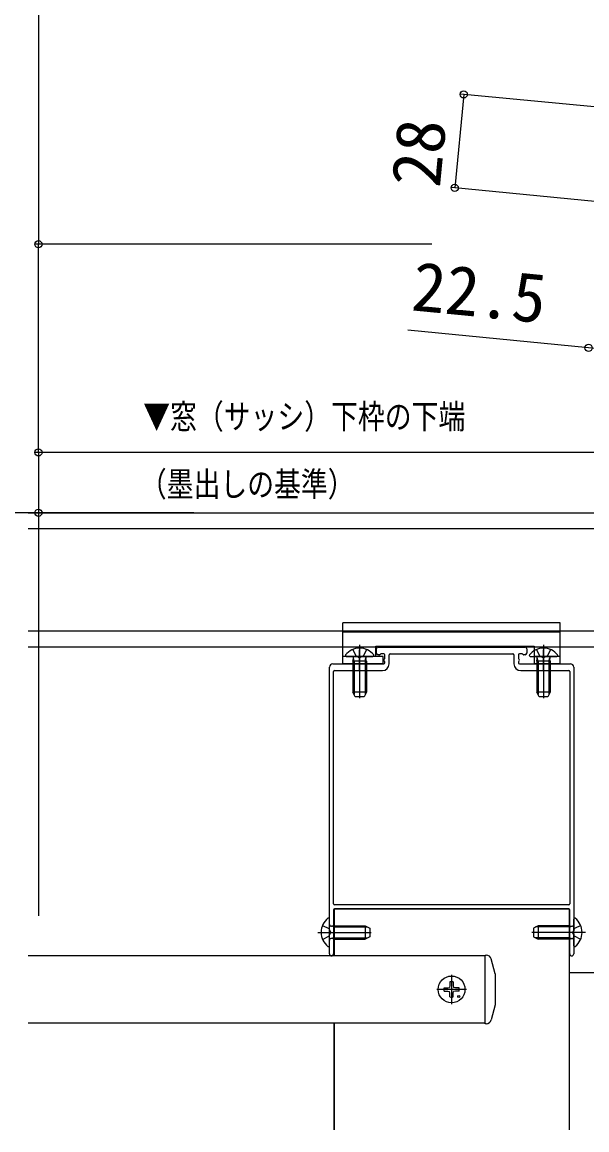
# Model space of a CAD drawing. Units: millimetres, scale not verified. Extents: x -875 to 875, y -1318 to 1308.
# Drawn here: x -405.9 to -237.5, y 25.1 to 355 of the extents above; entities that cross this region are included whole.
import ezdxf
from ezdxf.enums import TextEntityAlignment as Align

# ---------------------------------------------------------------- set-up
doc = ezdxf.new("R2010")
doc.units = ezdxf.units.MM
doc.header["$LTSCALE"] = 8
for name, color, linetype in [('0-2_USER1', 3, 'Continuous'), ('0-5_YKK_12', 2, 'Continuous'), ('0-6_YKK_13', 4, 'Continuous'), ('0-7_YKK_A1', 4, 'Continuous'), ('0-8_YKK_D', 6, 'Continuous')]:
    doc.layers.add(name, color=color, linetype=linetype)
doc.styles.add('ＭＳ ゴシック', font='')
doc.styles.get('ＭＳ ゴシック').set_extended_font_data('MS Gothic')

msp = doc.modelspace()

# ---------------------------------------------------------------- linework, layer by layer
at = {"layer": '0-5_YKK_12'}
for p, q in [((-41.869, 226.886), (-368.684, 226.886)), ((-404.05, 208.886), (-182.369, 208.886)), ((-404.05, 204.186), (-182.369, 204.186)), ((-182.369, 173.586), (-404.05, 173.586)), ((-182.369, 168.886), (-404.05, 168.886)), ((-312.949, 90.886), (-242.789, 90.886)), ((-312.949, 90.886), (-312.949, 76.886)), ((-312.869, 90.886), (-312.869, 76.886)), ((-312.949, 76.886), (-404.05, 76.886)), ((-267.869, 76.886), (-312.949, 76.886)), ((-242.789, 71.886), (-188.276, 71.886)), ((-312.949, 56.886), (-404.05, 56.886)), ((-267.869, 56.886), (-312.949, 56.886)), ((-312.949, 56.886), (-312.949, 25.061)), ((-312.869, 56.886), (-312.869, 25.061))]:
    msp.add_line(p, q, dxfattribs=at)
for points in [[(-242.869, 90.886), (-242.869, 71.886), (-242.869, 25.061)], [(-242.789, 90.886), (-242.789, 71.886), (-242.789, 25.061)]]:
    msp.add_lwpolyline(points, dxfattribs=at)
at = {"layer": '0-6_YKK_13'}
for p, q in [((-245.469, 176.086), (-310.269, 176.086)), ((-310.269, 173.48), (-310.269, 176.086)), ((-245.469, 173.48), (-245.469, 176.086)), ((-310.269, 173.403), (-310.269, 173.48)), ((-310.269, 173.386), (-310.269, 173.403)), ((-310.269, 173.386), (-245.469, 173.386)), ((-310.269, 166.386), (-310.269, 173.386)), ((-245.469, 173.403), (-245.469, 173.48)), ((-245.469, 173.386), (-245.469, 173.403)), ((-245.469, 166.386), (-245.469, 173.386)), ((-305.269, 169.586), (-305.269, 153.623)), ((-300.469, 169.186), (-253.269, 169.186)), ((-300.469, 166.386), (-300.469, 169.186)), ((-253.269, 169.186), (-253.269, 166.386)), ((-250.469, 169.586), (-250.469, 153.623)), ((-310.269, 166.086), (-310.269, 166.386)), ((-298.269, 166.086), (-310.269, 166.086)), ((-310.269, 165.086), (-310.269, 166.086)), ((-310.269, 164.886), (-310.269, 165.086)), ((-309.245, 166.086), (-301.293, 166.086)), ((-307.344, 168.163), (-306.414, 166.297)), ((-307.269, 164.686), (-307.125, 165.498)), ((-306.89, 164.686), (-307.13, 165.701)), ((-306.414, 166.297), (-305.269, 165.688)), ((-305.269, 161.886), (-305.269, 168.086)), ((-304.124, 166.297), (-305.269, 165.688)), ((-303.194, 168.163), (-304.124, 166.297)), ((-303.648, 164.686), (-303.408, 165.701)), ((-303.269, 164.686), (-303.414, 165.498)), ((-300.469, 166.086), (-300.469, 166.386)), ((-298.269, 165.086), (-298.269, 166.086)), ((-298.269, 164.886), (-298.269, 165.086)), ((-254.445, 166.086), (-246.493, 166.086)), ((-253.269, 166.386), (-253.269, 166.086)), ((-253.269, 165.086), (-253.269, 164.886)), ((-252.544, 168.163), (-251.614, 166.297)), ((-252.469, 164.686), (-252.325, 165.498)), ((-252.09, 164.686), (-252.33, 165.701)), ((-251.614, 166.297), (-250.469, 165.688)), ((-250.469, 161.886), (-250.469, 168.086)), ((-249.324, 166.297), (-250.469, 165.688)), ((-248.394, 168.163), (-249.324, 166.297)), ((-248.848, 164.686), (-248.608, 165.701)), ((-248.469, 164.686), (-248.614, 165.498)), ((-245.469, 166.086), (-245.469, 166.386)), ((-245.469, 164.886), (-245.469, 165.086)), ((-303.269, 164.686), (-307.269, 164.686)), ((-307.269, 164.686), (-307.269, 155.486)), ((-306.89, 164.686), (-306.89, 154.728)), ((-303.648, 164.686), (-303.648, 154.728)), ((-303.269, 164.686), (-303.269, 155.486)), ((-298.269, 163.886), (-298.269, 164.886)), ((-253.269, 164.886), (-253.269, 163.886)), ((-245.469, 163.886), (-253.269, 163.886)), ((-248.469, 164.686), (-252.469, 164.686)), ((-252.469, 164.686), (-252.469, 155.486)), ((-252.09, 164.686), (-252.09, 154.728)), ((-248.848, 164.686), (-248.848, 154.728)), ((-248.469, 164.686), (-248.469, 155.486)), ((-245.469, 163.886), (-245.469, 164.886)), ((-303.269, 155.486), (-307.269, 155.486)), ((-306.569, 154.086), (-307.269, 155.486)), ((-303.269, 155.486), (-303.969, 154.086)), ((-248.469, 155.486), (-252.469, 155.486)), ((-251.769, 154.086), (-252.469, 155.486)), ((-248.469, 155.486), (-249.169, 154.086)), ((-303.969, 154.086), (-306.569, 154.086)), ((-249.169, 154.086), (-251.769, 154.086)), ((-316.346, 85.961), (-314.481, 85.031)), ((-314.269, 79.91), (-314.269, 87.861)), ((-312.869, 85.886), (-313.682, 85.741)), ((-312.869, 85.886), (-312.869, 81.886)), ((-312.869, 85.886), (-303.669, 85.886)), ((-303.669, 85.886), (-303.669, 81.886)), ((-303.669, 85.886), (-302.269, 85.186)), ((-252.069, 85.886), (-253.469, 85.186)), ((-242.869, 85.886), (-252.069, 85.886)), ((-252.069, 85.886), (-252.069, 81.886)), ((-242.869, 85.886), (-242.869, 81.886)), ((-242.869, 85.886), (-242.057, 85.741)), ((-241.469, 79.91), (-241.469, 87.861)), ((-239.392, 85.961), (-241.258, 85.031)), ((-317.769, 83.886), (-301.806, 83.886)), ((-316.346, 81.811), (-314.481, 82.741)), ((-314.481, 85.031), (-313.872, 83.886)), ((-314.481, 82.741), (-313.872, 83.886)), ((-312.869, 85.507), (-313.884, 85.747)), ((-312.869, 85.507), (-302.911, 85.507)), ((-302.269, 82.586), (-303.669, 81.886)), ((-302.269, 85.186), (-302.269, 82.586)), ((-237.969, 83.886), (-253.932, 83.886)), ((-253.469, 85.186), (-253.469, 82.586)), ((-253.469, 82.586), (-252.069, 81.886)), ((-242.869, 85.507), (-252.827, 85.507)), ((-242.869, 85.507), (-241.854, 85.747)), ((-241.258, 85.031), (-241.866, 83.886)), ((-241.258, 82.741), (-241.866, 83.886)), ((-239.392, 81.811), (-241.258, 82.741)), ((-312.869, 82.265), (-313.884, 82.024)), ((-312.869, 81.886), (-313.682, 82.03)), ((-312.869, 82.265), (-302.911, 82.265)), ((-312.869, 81.886), (-303.669, 81.886)), ((-242.869, 82.265), (-252.827, 82.265)), ((-242.869, 81.886), (-252.069, 81.886)), ((-242.869, 82.265), (-241.854, 82.024)), ((-242.869, 81.886), (-242.057, 82.03)), ((-264.869, 71.488), (-266.071, 75.974)), ((-277.869, 71.286), (-277.869, 62.486)), ((-264.869, 71.488), (-264.869, 62.284)), ((-273.469, 66.886), (-282.269, 66.886)), ((-280.114, 67.386), (-279.006, 67.405)), ((-280.114, 66.386), (-279.006, 66.366)), ((-279.006, 67.405), (-278.489, 67.505)), ((-279.006, 66.366), (-278.489, 66.266)), ((-278.388, 68.023), (-278.489, 67.505)), ((-278.388, 65.749), (-278.489, 66.266)), ((-278.369, 69.131), (-278.388, 68.023)), ((-277.369, 69.131), (-277.35, 68.023)), ((-277.35, 68.023), (-277.249, 67.505)), ((-277.35, 65.749), (-277.249, 66.266)), ((-276.732, 67.405), (-277.249, 67.505)), ((-276.732, 66.366), (-277.249, 66.266)), ((-275.624, 67.386), (-276.732, 67.405)), ((-275.624, 66.386), (-276.732, 66.366)), ((-278.369, 64.641), (-278.388, 65.749)), ((-277.369, 64.641), (-277.35, 65.749)), ((-264.869, 62.284), (-266.071, 57.797)), ((-267.52, 56.686), (-267.869, 56.686))]:
    msp.add_line(p, q, dxfattribs=at)
for points in [[(-245.469, 165.086), (-245.469, 166.086), (-253.269, 166.086), (-253.269, 165.086)], [(-298.269, 163.886), (-310.269, 163.886), (-310.269, 164.886)], [(-267.869, 56.686), (-267.869, 77.086), (-267.52, 77.086)]]:
    msp.add_lwpolyline(points, dxfattribs=at)
for centre, radius in [((-277.869, 66.886), 4), ((-275.748, 64.764), 0.3)]:
    msp.add_circle(centre, radius, dxfattribs=at)
for centre, radius, start, end in [((-305.269, 163.286), 5.3, 37.71409, 142.28591), ((-250.469, 163.286), 5.3, 37.71409, 142.28591), ((-309.245, 166.36), 0.274, 142.28591, 270), ((-307.617, 165.586), 0.5, 349.90904, 90), ((-302.921, 165.586), 0.5, 90, 190.09096), ((-301.293, 166.36), 0.274, 270, 37.71409), ((-254.445, 166.36), 0.274, 142.28591, 270), ((-252.817, 165.586), 0.5, 349.90904, 90), ((-248.121, 165.586), 0.5, 90, 190.09096), ((-246.493, 166.36), 0.274, 270, 37.71409), ((-311.469, 83.886), 5.3, 127.71409, 232.28591), ((-314.543, 87.861), 0.274, 0, 127.71409), ((-313.769, 86.233), 0.5, 180, 280.09096), ((-241.969, 86.233), 0.5, 259.90904, 0), ((-241.195, 87.861), 0.274, 52.28591, 180), ((-244.269, 83.886), 5.3, 307.71409, 52.28591), ((-314.543, 79.91), 0.274, 232.28591, 0), ((-313.769, 81.538), 0.5, 79.90904, 180), ((-241.969, 81.538), 0.5, 0, 100.09096), ((-241.195, 79.91), 0.274, 180, 307.71409), ((-267.52, 75.586), 1.5, 15, 90), ((-277.869, 66.886), 2.3, 167.44414, 192.55586), ((-277.869, 66.886), 2.3, 77.44414, 102.55586), ((-277.869, 66.886), 2.3, 347.44414, 12.55586), ((-277.869, 66.886), 2.3, 257.44414, 282.55586), ((-267.52, 58.186), 1.5, 270, 345)]:
    msp.add_arc(centre, radius, start, end, dxfattribs=at)
at = {"layer": '0-7_YKK_A1'}
for p, q in [((-300.269, 167.086), (-300.269, 168.386)), ((-299.769, 168.886), (-255.969, 168.886)), ((-255.469, 168.386), (-255.469, 167.086)), ((-299.393, 166.586), (-299.769, 166.586)), ((-299.057, 166.798), (-299.181, 166.673)), ((-298.069, 166.886), (-298.845, 166.886)), ((-297.769, 165.61), (-297.769, 166.586)), ((-296.469, 163.886), (-296.469, 166.586)), ((-296.169, 166.886), (-259.569, 166.886)), ((-259.269, 166.586), (-259.269, 163.886)), ((-257.969, 166.586), (-257.969, 165.61)), ((-256.893, 166.886), (-257.669, 166.886)), ((-256.557, 166.673), (-256.681, 166.798)), ((-255.969, 166.586), (-256.345, 166.586)), ((-314.269, 84.344), (-314.269, 162.886)), ((-313.269, 163.886), (-298.069, 163.886)), ((-312.769, 161.886), (-298.469, 161.886)), ((-297.769, 164.186), (-297.769, 164.361)), ((-257.969, 164.361), (-257.969, 164.186)), ((-257.669, 163.886), (-242.469, 163.886)), ((-257.269, 161.886), (-242.969, 161.886)), ((-241.469, 162.886), (-241.469, 84.344)), ((-313.069, 92.386), (-313.069, 161.586)), ((-242.669, 161.586), (-242.669, 92.386)), ((-313.069, 90.586), (-313.069, 77.486)), ((-242.969, 92.086), (-312.769, 92.086)), ((-242.969, 90.886), (-312.769, 90.886)), ((-242.669, 77.486), (-242.669, 90.586)), ((-314.269, 77.486), (-314.269, 83.427)), ((-241.469, 83.427), (-241.469, 77.486))]:
    msp.add_line(p, q, dxfattribs=at)
for centre, radius, start, end in [((-299.769, 168.386), 0.5, 90, 180), ((-255.969, 168.386), 0.5, 0, 90), ((-299.769, 167.086), 0.5, 180, 270), ((-299.393, 166.886), 0.3, 270, 315), ((-298.845, 166.586), 0.3, 90, 135), ((-298.069, 166.586), 0.3, 360, 90), ((-297.569, 164.986), 0.5, 128.68219, 231.31781), ((-298.069, 165.61), 0.3, 308.68219, 0), ((-296.169, 166.586), 0.3, 90, 180), ((-259.569, 166.586), 0.3, 0, 90), ((-257.669, 166.586), 0.3, 90, 180), ((-257.669, 165.61), 0.3, 180, 231.31781), ((-258.169, 164.986), 0.5, 308.68219, 51.31781), ((-256.893, 166.586), 0.3, 45, 90), ((-256.345, 166.886), 0.3, 225, 270), ((-255.969, 167.086), 0.5, 270, 0), ((-313.269, 162.886), 1, 90, 180), ((-312.769, 161.586), 0.3, 90, 180), ((-298.469, 163.886), 2, 270, 0), ((-298.069, 164.186), 0.3, 270, 360), ((-298.069, 164.361), 0.3, 0, 51.31781), ((-257.269, 163.886), 2, 180, 270), ((-257.669, 164.361), 0.3, 128.68219, 180), ((-257.669, 164.186), 0.3, 180, 270), ((-242.969, 161.586), 0.3, 0, 90), ((-242.469, 162.886), 1, 360, 90), ((-312.769, 92.386), 0.3, 180, 270), ((-312.769, 90.586), 0.3, 90, 180), ((-242.969, 92.386), 0.3, 270, 0), ((-242.969, 90.586), 0.3, 0, 90), ((-314.069, 84.344), 0.2, 180, 246.42182), ((-314.069, 83.427), 0.2, 113.57818, 180), ((-314.269, 83.886), 0.3, 293.57818, 66.42182), ((-241.469, 83.886), 0.3, 113.57818, 246.42182), ((-241.669, 84.344), 0.2, 293.57818, 0), ((-241.669, 83.427), 0.2, 360, 66.42182), ((-313.669, 77.486), 0.6, 180, 0), ((-242.069, 77.486), 0.6, 180, 0)]:
    msp.add_arc(centre, radius, start, end, dxfattribs=at)
at = {"layer": '0-8_YKK_D'}
for p, q in [((-401.008, 870.261), (-401.008, 288.886)), ((-274.258, 333.533), (-276.941, 305.661)), ((-225.321, 328.821), (-275.253, 333.628)), ((-226.873, 300.84), (-277.937, 305.757)), ((-283.769, 288.886), (-402.008, 288.886)), ((-283.769, 288.886), (-402.008, 288.886)), ((-401.008, 226.886), (-401.008, 288.886)), ((-354.769, 226.886), (-402.008, 226.886)), ((-354.684, 226.886), (-402.008, 226.886)), ((-379.769, 208.886), (-442.008, 208.886)), ((-354.684, 208.886), (-402.008, 208.886))]:
    msp.add_line(p, q, dxfattribs=at)
for points in [[(-214.637, 255.849), (-237.031, 258.029), (-290.867, 263.271)], [(-401.008, 226.886), (-401.008, 208.886), (-401.008, 88.79)]]:
    msp.add_lwpolyline(points, dxfattribs=at)
for centre in [(-274.258, 333.533), (-276.941, 305.661), (-401.008, 288.886), (-401.008, 288.886), (-237.031, 258.029), (-401.008, 226.886), (-401.008, 226.886), (-401.008, 208.886)]:
    msp.add_circle(centre, 1.075, dxfattribs=at)

# ---------------------------------------------------------------- texts
at = {"layer": '0-2_USER1', "style": 'ＭＳ ゴシック', "width": 0.8}
for s, p in [('▼窓（サッシ）下枠の下端', (-369.775, 231.706)), ('（墨出しの基準）', (-370.775, 211.554))]:
    msp.add_text(s, height=7.331, dxfattribs=at).set_placement(p, align=Align.BOTTOM_LEFT)
at = {"layer": '0-8_YKK_D', "style": 'ＭＳ ゴシック'}
for s, rotation, p in [('28', 84.5, (-276.999, 305.062)), ('22.5', 354.439, (-290.59, 264.852))]:
    msp.add_text(s, height=14.66, rotation=rotation, dxfattribs=at).set_placement(p, align=Align.BOTTOM_LEFT)

doc.saveas('drawing.dxf')
